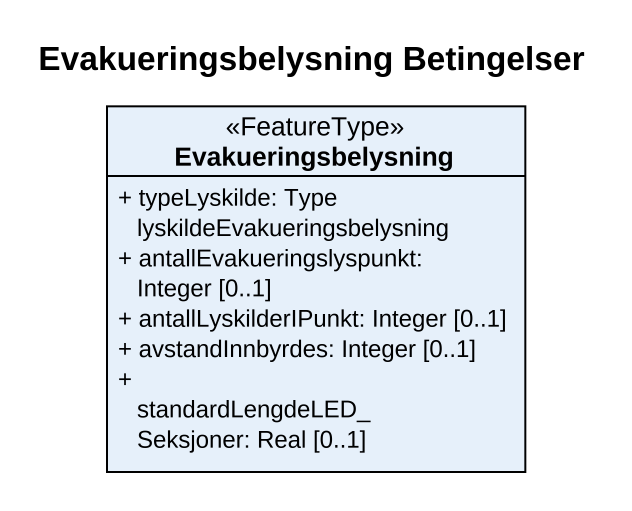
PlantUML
@startuml
title Evakueringsbelysning Betingelser
hide circle
hide empty members
skinparam classAttributeIconSize 0
class Evakueringsbelysning <<FeatureType>> {
  + typeLyskilde: Type lyskildeEvakueringsbelysning
  + antallEvakueringslyspunkt: Integer [0..1]
  + antallLyskilderIPunkt: Integer [0..1]
  + avstandInnbyrdes: Integer [0..1]
  + standardLengdeLED_Seksjoner: Real [0..1]
}
@enduml
